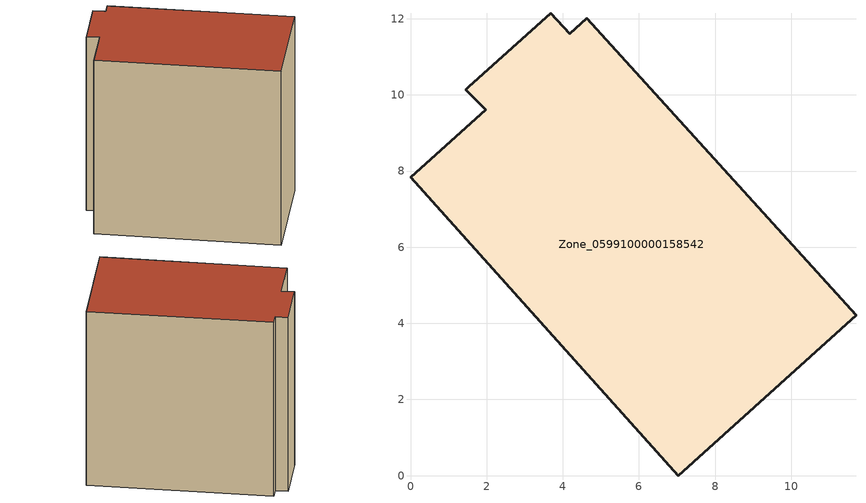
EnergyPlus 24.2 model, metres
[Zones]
Zone_0599100000158542
 floor ground (C_G): 0,7.84 1.97,9.61 1.45,10.14 1.53,10.21 3.68,12.14 4.18,11.6 4.63,12.01 11.7,4.21 7.03,0 z0
 wall outside (C_F): 1.97,9.61 0,7.84 7.03,0 11.7,4.21 4.63,12.01 4.18,11.6 3.68,12.14 1.53,10.21 1.45,10.14 1.97,9.61 z0:11.11
 roof outside (C_R): 4.18,11.6 3.68,12.14 1.53,10.21 1.45,10.14 1.97,9.61 0,7.84 7.03,0 11.7,4.21 4.63,12.01 z11.11
[BUILDING]
Pand.0599100000158542: North Axis=0; Terrain=City; Loads Convergence Tolerance Value=0.04; Temperature Convergence Tolerance Value=0.4; Solar Distribution=FullExterior; Maximum Number of Warmup Days=25; Minimum Number of Warmup Days=1
[Site:Location]
Rotterdam.The.Hague.AP_ZH_NLD Design_Conditions: Latitude=51.96; Longitude=4.45; Time Zone=1; Elevation=-4.5
[SITE:GROUNDTEMPERATURE:BUILDINGSURFACE]
18, 18, 18, 18, 18, 18, 18, 18, 18, 18, 18, 18
[MATERIAL] Thermal Absorptance=0.9; Solar Absorptance=0.7; Visible Absorptance=0.7
Name | Roughness | Thickness | Conductivity | Density | Specific Heat
G.TI.1946 | MediumSmooth | 0.15 | 1 | 540 | 1210
F.TI.1946 | Rough | 0.3 | 0.857143 | 1920 | 840
R.TI.1946 | MediumRough | 0.2 | 0.1 | 1500 | 1000
[CONSTRUCTION]
C_G: G.TI.1946
C_F: F.TI.1946
C_R: R.TI.1946
[ZONE]
Zone_0599100000158542: Type=1; Multiplier=1; Ceiling Height=Autocalculate; Volume=Autocalculate; Floor Area=autocalculate; Part of Total Floor Area=Yes
[ZONEINFILTRATION:DESIGNFLOWRATE]
Infil_Zone_0599100000158542: Zone or ZoneList or Space or SpaceList=Zone_0599100000158542; Schedule=AlwaysOn; Design Flow Rate Calculation Method=Flow/Area; Flow Rate per Floor Area=0.003; Constant Term Coefficient=1; Temperature Term Coefficient=0; Velocity Term Coefficient=0; Velocity Squared Term Coefficient=0
[HVACTEMPLATE:ZONE:IDEALLOADSAIRSYSTEM]
Zone_0599100000158542: Maximum Heating Supply Air Temperature=50; Minimum Cooling Supply Air Temperature=13; Maximum Heating Supply Air Humidity Ratio=0.0156; Minimum Cooling Supply Air Humidity Ratio=0.0077; Heating Limit=NoLimit; Cooling Limit=NoLimit; Dehumidification Control Type=ConstantSensibleHeatRatio; Cooling Sensible Heat Ratio=0.7; Dehumidification Setpoint=60; Humidification Control Type=None; Humidification Setpoint=30; Outdoor Air Method=None; Outdoor Air Flow Rate per Person=0.00944; Outdoor Air Flow Rate per Zone Floor Area=0; Outdoor Air Flow Rate per Zone=0; Demand Controlled Ventilation Type=None; Outdoor Air Economizer Type=NoEconomizer; Heat Recovery Type=None; Sensible Heat Recovery Effectiveness=0.7; Latent Heat Recovery Effectiveness=0.65
[ZONECONTROL:THERMOSTAT]
ThermostatControl_Zone_0599100000158542: Zone or ZoneList=Zone_0599100000158542; Control Type Schedule=DualSetpointControlType; Control 1=Thermostat_Zone_0599100000158542; Temperature Difference Between Cutout And Setpoint=0
[THERMOSTATSETPOINT:DUALSETPOINT]
Thermostat_Zone_0599100000158542: Heating Setpoint Temperature Schedule=HeatingSetpoint_Zone_0599100000158542; Cooling Setpoint Temperature Schedule=CoolingSetpoint_Zone_0599100000158542
[SCHEDULE:COMPACT]
HeatingSetpoint_Zone_0599100000158542: Through: 12/31, For: AllDays, Until: 24:00, 21
CoolingSetpoint_Zone_0599100000158542: Through: 12/31, For: AllDays, Until: 24:00, 24
DualSetpointControlType: Through: 12/31, For: AllDays, Until: 24:00, 4
AlwaysOn: Through: 12/31, For: AllDays, Until: 24:00, 1
